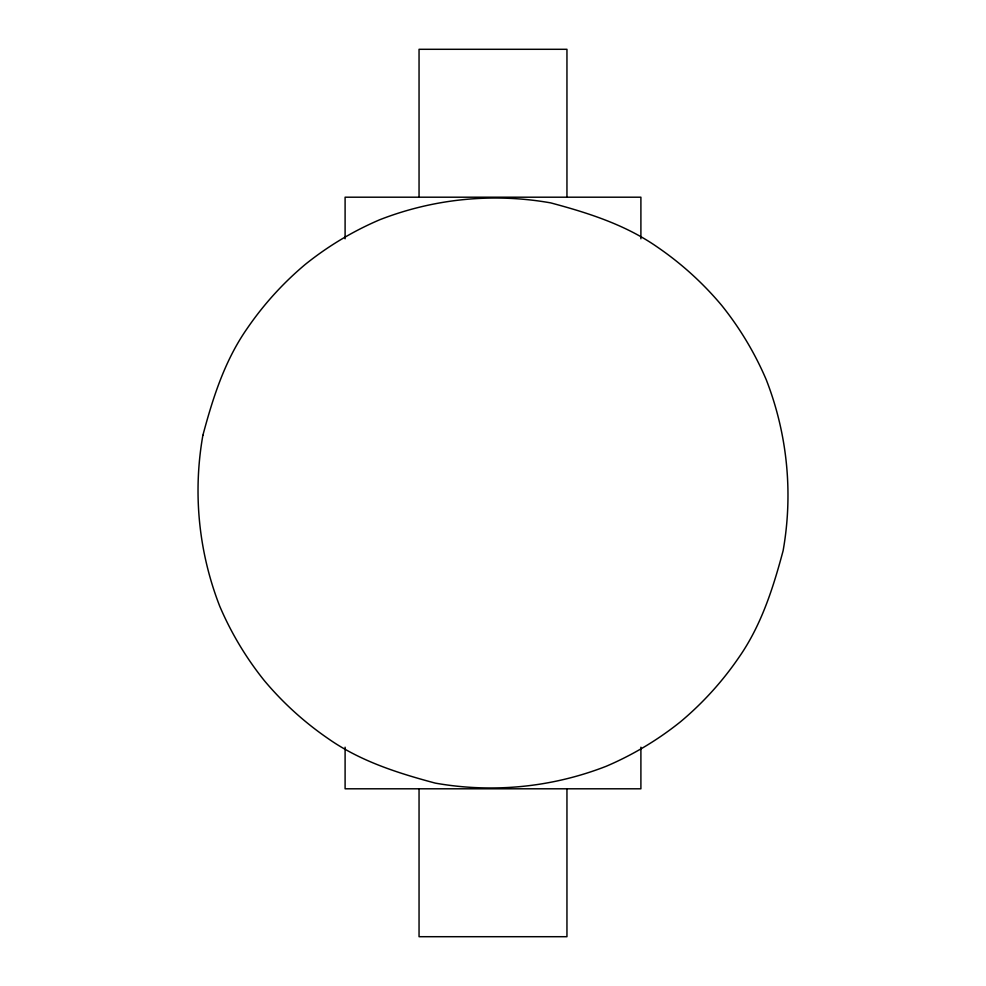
<?xml version="1.0" encoding="UTF-8"?>
<svg xmlns="http://www.w3.org/2000/svg" width="986" height="986" viewBox="0 0 986 986"><rect width="100%" height="100%" fill="white"/><g stroke="black" fill="none" stroke-linecap="round" stroke-linejoin="round"><path stroke-width="1.48" d="M640.9 238.797L640.9 197.2L345.1 197.2L345.1 238.797M640.9 747.203L640.9 788.8L345.1 788.8L345.1 747.203M566.95 197.2L566.95 49.3L419.05 49.3L419.05 197.2M566.95 788.8L566.95 936.7L419.05 936.7L419.05 788.8M202.882 435.294C192.738 492.741 198.556 551.827 219.718 606.193C231.131 632.938 246.143 657.982 264.347 680.648C283.031 702.932 304.662 722.541 328.658 738.945C360.691 761.328 397.925 773.123 435.294 783.118C492.741 793.262 551.827 787.444 606.193 766.282C632.938 754.869 657.982 739.857 680.648 721.653C702.932 702.969 722.541 681.338 738.945 657.342C761.328 625.309 773.123 588.075 783.118 550.706C793.262 493.259 787.444 434.173 766.282 379.807C754.869 353.062 739.857 328.018 721.653 305.352C702.969 283.068 681.338 263.459 657.342 247.055C625.309 224.672 588.075 212.877 550.706 202.882C493.259 192.738 434.173 198.556 379.807 219.718C353.062 231.131 328.018 246.143 305.352 264.347C283.068 283.031 263.459 304.662 247.055 328.658C224.672 360.691 212.877 397.925 202.882 435.294"/></g></svg>
